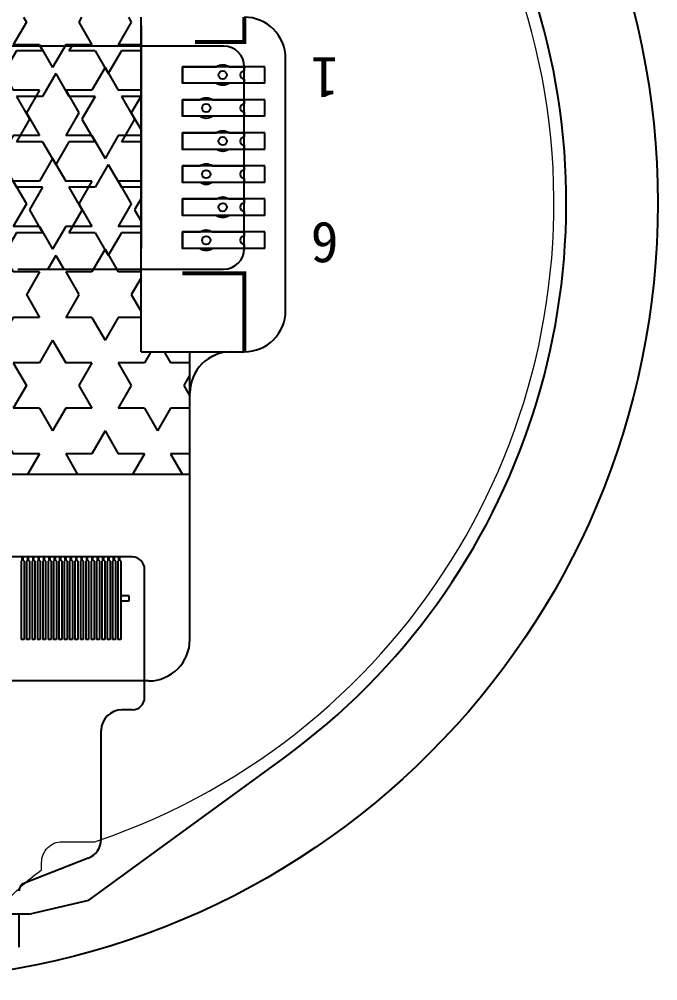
# Model space of a CAD drawing. Header units: millimetres. Extents: x 1387 to 2553, y -68 to 207.
# Drawn here: x 2493.57 to 2509.03, y 19.6 to 42.88 of the extents above; entities that cross this region are included whole.
import ezdxf

# ---------------------------------------------------------------- set-up
doc = ezdxf.new("R2010")
doc.units = ezdxf.units.MM
for name, color, linetype in [('COF', 4, 'Continuous'), ('Foam', 190, 'Continuous'), ('FPC', 42, 'Continuous'), ('Panel-1', 7, 'Continuous')]:
    doc.layers.add(name, color=color, linetype=linetype)
doc.styles.add('宋体', font='')
doc.styles.get('宋体').set_extended_font_data('SimSun')

# ---------------------------------------------------------------- blocks, each defined once
blk = doc.blocks.new('ADFATTTTT')
at = {"layer": 'Panel-1'}
for p, q in [((1701.771, 310.147, 0.218), (1706.499, 313.591, 0.218)), ((1700.32, 309.807, 0.218), (1701.771, 310.147, 0.218))]:
    blk.add_line(p, q, dxfattribs=at)
at = {"layer": 'Panel-1', "elevation": 0.218}
blk.add_lwpolyline([(1700.32, 309.807), (1693.12, 309.807)], dxfattribs=at)
at = {"layer": 'Panel-1'}
blk.add_arc((1696.72, 327.017, 0.218), 16.61, 306.0678, 233.9322, dxfattribs=at)

msp = doc.modelspace()

# ---------------------------------------------------------------- hatches: boundary and pattern name
h = msp.add_hatch()
h.set_pattern_fill('STARS', color=5, scale=0.2, angle=180, style=0)
h.set_pattern_definition([(180, (4350.8007, 71.9556), (-1e-16, -1.099852), [0.635, -0.635]), (240, (4350.8007, 71.9556), (0.9524998, -0.549926), [0.635, -0.635]), (300, (4350.4832, 71.4056), (0.9524998, 0.549926), [0.635, -0.635])])
h.paths.add_polyline_path([(2474.421, 33.928), (2482.644, 33.928), (2482.884, 33.928, -0.414214), (2483.384, 33.428), (2483.384, 31.862), (2497.702, 31.862), (2497.702, 34.828), (2496.52, 34.828), (2496.52, 42.928), (2492.952, 42.928, -0.414214), (2491.952, 43.928), (2491.952, 44.928), (2488.452, 44.928), (2488.452, 43.928, -0.414214), (2487.452, 42.928), (2474.421, 42.928, 0.139791)])
h = msp.add_hatch()
h.set_pattern_fill('STARS', color=4, scale=0.2, angle=180, style=0)
h.set_pattern_definition([(180, (4250.548, 54.2083), (-1e-16, -1.099852), [0.635, -0.635]), (240, (4250.548, 54.2083), (0.9524998, -0.549926), [0.635, -0.635]), (300, (4250.2305, 53.6584), (0.9524998, 0.549926), [0.635, -0.635])])
h.paths.add_polyline_path([(2487.857, 21.933), (2492.537, 21.933), (2492.537, 35.828, -0.414214), (2493.537, 36.828), (2496.52, 36.828), (2496.52, 42.228), (2481.352, 42.228), (2481.352, 34.628), (2486.857, 34.628, -0.414214), (2487.857, 33.628)])

# ---------------------------------------------------------------- linework, layer by layer
at = {"color": 2, "linetype": 'Continuous'}
for p, q in [((2496.52, 34.828, 2.455), (2496.52, 42.928, 2.455)), ((2500.02, 35.828, 2.455), (2500.02, 41.928, 2.455)), ((2496.52, 34.828, 2.455), (2499.02, 34.828, 2.455)), ((2497.702, 27.862, 2.455), (2497.702, 34.828, 2.455)), ((2497.702, 31.862, 2.455), (2483.384, 31.862, 2.455)), ((2496.702, 26.862, 2.455), (2484.384, 26.862, 2.455))]:
    msp.add_line(p, q, dxfattribs=at)
at = {"color": 30, "linetype": 'Continuous'}
for p, q in [((2496.52, 42.728, 2.455), (2496.52, 37.328, 2.455)), ((2498.52, 42.228, 2.455), (2481.352, 42.228, 2.455)), ((2499.02, 37.328, 2.455), (2499.02, 41.728, 2.455)), ((2493.537, 36.828, 2.455), (2498.52, 36.828, 2.455))]:
    msp.add_line(p, q, dxfattribs=at)
at = {"color": 7, "linetype": 'Continuous'}
for p, q in [((2497.52, 41.728, 2.455), (2497.52, 41.328, 2.455)), ((2499.52, 41.728, 2.455), (2497.52, 41.728, 2.455)), ((2499.52, 41.328, 2.455), (2499.52, 41.728, 2.455)), ((2499.52, 41.328, 2.455), (2497.52, 41.328, 2.455)), ((2497.52, 40.928, 2.455), (2497.52, 40.528, 2.455)), ((2499.52, 40.928, 2.455), (2497.52, 40.928, 2.455)), ((2499.52, 40.528, 2.455), (2499.52, 40.928, 2.455)), ((2499.52, 40.528, 2.455), (2497.52, 40.528, 2.455)), ((2497.52, 40.128, 2.455), (2497.52, 39.728, 2.455)), ((2499.52, 40.128, 2.455), (2497.52, 40.128, 2.455)), ((2499.52, 39.728, 2.455), (2499.52, 40.128, 2.455)), ((2499.52, 39.728, 2.455), (2497.52, 39.728, 2.455)), ((2497.52, 39.328, 2.455), (2497.52, 38.928, 2.455)), ((2499.52, 39.328, 2.455), (2497.52, 39.328, 2.455)), ((2499.52, 38.928, 2.455), (2499.52, 39.328, 2.455)), ((2499.52, 38.928, 2.455), (2497.52, 38.928, 2.455)), ((2497.52, 38.528, 2.455), (2497.52, 38.128, 2.455)), ((2499.52, 38.528, 2.455), (2497.52, 38.528, 2.455)), ((2499.52, 38.128, 2.455), (2499.52, 38.528, 2.455)), ((2499.52, 38.128, 2.455), (2497.52, 38.128, 2.455)), ((2497.52, 37.728, 2.455), (2497.52, 37.328, 2.455)), ((2499.52, 37.728, 2.455), (2497.52, 37.728, 2.455)), ((2499.52, 37.328, 2.455), (2499.52, 37.728, 2.455)), ((2499.52, 37.328, 2.455), (2497.52, 37.328, 2.455))]:
    msp.add_line(p, q, dxfattribs=at)
at = {"color": 7, "const_width": 0.1, "elevation": 2.455}
for points in [[(2497.826, 42.328), (2499.02, 42.328), (2499.02, 42.928)], [(2497.52, 36.728), (2499.02, 36.728), (2499.02, 34.828)]]:
    msp.add_lwpolyline(points, dxfattribs=at)
at = {"color": 4, "linetype": 'Continuous'}
msp.add_circle((2490.202, 38.429, 2.674), 18.825, dxfattribs=at)
at = {"color": 30, "linetype": 'Continuous'}
for centre in [(2498.498, 41.528, 2.455), (2498.498, 39.928, 2.455), (2498.498, 38.328, 2.455)]:
    msp.add_circle(centre, 0.1, dxfattribs=at)
at = {"color": 2, "linetype": 'Continuous'}
for centre, start, end in [((2499.02, 41.928, 2.455), 0, 90), ((2499.02, 35.828, 2.455), 270, 0), ((2498.702, 33.828, 2.455), 90, 180), ((2496.702, 27.862, 2.455), 270, 0)]:
    msp.add_arc(centre, 1, start, end, dxfattribs=at)
at = {"color": 30, "linetype": 'Continuous'}
for centre, start, end in [((2498.52, 41.728, 2.455), 0, 90), ((2498.52, 37.328, 2.455), 270, 0)]:
    msp.add_arc(centre, 0.5, start, end, dxfattribs=at)
at = {"layer": 'COF'}
for p, q in [((2496.307, 29.862, 2.455), (2491.807, 29.862, 2.455)), ((2493.647, 29.782, 2.455), (2493.647, 29.862, 2.455)), ((2493.647, 29.862, 2.455), (2493.667, 29.862, 2.455)), ((2493.667, 29.782, 2.455), (2493.667, 29.862, 2.455)), ((2493.777, 29.782, 2.455), (2493.777, 29.862, 2.455)), ((2493.777, 29.862, 2.455), (2493.797, 29.862, 2.455)), ((2493.797, 29.782, 2.455), (2493.797, 29.862, 2.455)), ((2493.907, 29.782, 2.455), (2493.907, 29.862, 2.455)), ((2493.907, 29.862, 2.455), (2493.927, 29.862, 2.455)), ((2493.927, 29.782, 2.455), (2493.927, 29.862, 2.455)), ((2494.037, 29.782, 2.455), (2494.037, 29.862, 2.455)), ((2494.037, 29.862, 2.455), (2494.057, 29.862, 2.455)), ((2494.057, 29.782, 2.455), (2494.057, 29.862, 2.455)), ((2494.167, 29.782, 2.455), (2494.167, 29.862, 2.455)), ((2494.167, 29.862, 2.455), (2494.187, 29.862, 2.455)), ((2494.187, 29.782, 2.455), (2494.187, 29.862, 2.455)), ((2494.297, 29.782, 2.455), (2494.297, 29.862, 2.455)), ((2494.297, 29.862, 2.455), (2494.317, 29.862, 2.455)), ((2494.317, 29.782, 2.455), (2494.317, 29.862, 2.455)), ((2494.427, 29.782, 2.455), (2494.427, 29.862, 2.455)), ((2494.427, 29.862, 2.455), (2494.447, 29.862, 2.455)), ((2494.447, 29.782, 2.455), (2494.447, 29.862, 2.455)), ((2494.557, 29.782, 2.455), (2494.557, 29.862, 2.455)), ((2494.557, 29.862, 2.455), (2494.577, 29.862, 2.455)), ((2494.577, 29.782, 2.455), (2494.577, 29.862, 2.455)), ((2494.687, 29.782, 2.455), (2494.687, 29.862, 2.455)), ((2494.687, 29.862, 2.455), (2494.707, 29.862, 2.455)), ((2494.707, 29.782, 2.455), (2494.707, 29.862, 2.455)), ((2494.817, 29.782, 2.455), (2494.817, 29.862, 2.455)), ((2494.817, 29.862, 2.455), (2494.837, 29.862, 2.455)), ((2494.837, 29.782, 2.455), (2494.837, 29.862, 2.455)), ((2494.947, 29.782, 2.455), (2494.947, 29.862, 2.455)), ((2494.947, 29.862, 2.455), (2494.967, 29.862, 2.455)), ((2494.967, 29.782, 2.455), (2494.967, 29.862, 2.455)), ((2495.077, 29.782, 2.455), (2495.077, 29.862, 2.455)), ((2495.077, 29.862, 2.455), (2495.097, 29.862, 2.455)), ((2495.097, 29.782, 2.455), (2495.097, 29.862, 2.455)), ((2495.207, 29.782, 2.455), (2495.207, 29.862, 2.455)), ((2495.207, 29.862, 2.455), (2495.227, 29.862, 2.455)), ((2495.227, 29.782, 2.455), (2495.227, 29.862, 2.455)), ((2495.337, 29.782, 2.455), (2495.337, 29.862, 2.455)), ((2495.337, 29.862, 2.455), (2495.357, 29.862, 2.455)), ((2495.357, 29.782, 2.455), (2495.357, 29.862, 2.455)), ((2495.467, 29.782, 2.455), (2495.467, 29.862, 2.455)), ((2495.467, 29.862, 2.455), (2495.487, 29.862, 2.455)), ((2495.487, 29.782, 2.455), (2495.487, 29.862, 2.455)), ((2495.597, 29.782, 2.455), (2495.597, 29.862, 2.455)), ((2495.597, 29.862, 2.455), (2495.617, 29.862, 2.455)), ((2495.617, 29.782, 2.455), (2495.617, 29.862, 2.455)), ((2495.727, 29.782, 2.455), (2495.727, 29.862, 2.455)), ((2495.727, 29.862, 2.455), (2495.747, 29.862, 2.455)), ((2495.747, 29.782, 2.455), (2495.747, 29.862, 2.455)), ((2495.857, 29.782, 2.455), (2495.857, 29.862, 2.455)), ((2495.857, 29.862, 2.455), (2495.877, 29.862, 2.455)), ((2495.877, 29.782, 2.455), (2495.877, 29.862, 2.455)), ((2495.987, 29.782, 2.455), (2495.987, 29.862, 2.455)), ((2495.987, 29.862, 2.455), (2496.007, 29.862, 2.455)), ((2496.007, 29.782, 2.455), (2496.007, 29.862, 2.455)), ((2493.647, 29.782, 2.455), (2493.622, 29.762, 2.455)), ((2493.622, 29.762, 2.455), (2493.622, 27.862, 2.455)), ((2493.667, 29.782, 2.455), (2493.692, 29.762, 2.455)), ((2493.692, 29.762, 2.455), (2493.692, 27.862, 2.455)), ((2493.777, 29.782, 2.455), (2493.752, 29.762, 2.455)), ((2493.752, 29.762, 2.455), (2493.752, 27.862, 2.455)), ((2493.797, 29.782, 2.455), (2493.822, 29.762, 2.455)), ((2493.822, 29.762, 2.455), (2493.822, 27.862, 2.455)), ((2493.907, 29.782, 2.455), (2493.882, 29.762, 2.455)), ((2493.882, 29.762, 2.455), (2493.882, 27.862, 2.455)), ((2493.927, 29.782, 2.455), (2493.952, 29.762, 2.455)), ((2493.952, 29.762, 2.455), (2493.952, 27.862, 2.455)), ((2494.037, 29.782, 2.455), (2494.012, 29.762, 2.455)), ((2494.012, 29.762, 2.455), (2494.012, 27.862, 2.455)), ((2494.057, 29.782, 2.455), (2494.082, 29.762, 2.455)), ((2494.082, 29.762, 2.455), (2494.082, 27.862, 2.455)), ((2494.167, 29.782, 2.455), (2494.142, 29.762, 2.455)), ((2494.142, 29.762, 2.455), (2494.142, 27.862, 2.455)), ((2494.187, 29.782, 2.455), (2494.212, 29.762, 2.455)), ((2494.212, 29.762, 2.455), (2494.212, 27.862, 2.455)), ((2494.297, 29.782, 2.455), (2494.272, 29.762, 2.455)), ((2494.272, 29.762, 2.455), (2494.272, 27.862, 2.455)), ((2494.317, 29.782, 2.455), (2494.342, 29.762, 2.455)), ((2494.342, 29.762, 2.455), (2494.342, 27.862, 2.455)), ((2494.427, 29.782, 2.455), (2494.402, 29.762, 2.455)), ((2494.402, 29.762, 2.455), (2494.402, 27.862, 2.455)), ((2494.447, 29.782, 2.455), (2494.472, 29.762, 2.455)), ((2494.472, 29.762, 2.455), (2494.472, 27.862, 2.455)), ((2494.557, 29.782, 2.455), (2494.532, 29.762, 2.455)), ((2494.532, 29.762, 2.455), (2494.532, 27.862, 2.455)), ((2494.577, 29.782, 2.455), (2494.602, 29.762, 2.455)), ((2494.602, 29.762, 2.455), (2494.602, 27.862, 2.455)), ((2494.687, 29.782, 2.455), (2494.662, 29.762, 2.455)), ((2494.662, 29.762, 2.455), (2494.662, 27.862, 2.455)), ((2494.707, 29.782, 2.455), (2494.732, 29.762, 2.455)), ((2494.732, 29.762, 2.455), (2494.732, 27.862, 2.455)), ((2494.817, 29.782, 2.455), (2494.792, 29.762, 2.455)), ((2494.792, 29.762, 2.455), (2494.792, 27.862, 2.455)), ((2494.837, 29.782, 2.455), (2494.862, 29.762, 2.455)), ((2494.862, 29.762, 2.455), (2494.862, 27.862, 2.455)), ((2494.947, 29.782, 2.455), (2494.922, 29.762, 2.455)), ((2494.922, 29.762, 2.455), (2494.922, 27.862, 2.455)), ((2494.967, 29.782, 2.455), (2494.992, 29.762, 2.455)), ((2494.992, 29.762, 2.455), (2494.992, 27.862, 2.455)), ((2495.077, 29.782, 2.455), (2495.052, 29.762, 2.455)), ((2495.052, 29.762, 2.455), (2495.052, 27.862, 2.455)), ((2495.097, 29.782, 2.455), (2495.122, 29.762, 2.455)), ((2495.122, 29.762, 2.455), (2495.122, 27.862, 2.455)), ((2495.207, 29.782, 2.455), (2495.182, 29.762, 2.455)), ((2495.182, 29.762, 2.455), (2495.182, 27.862, 2.455)), ((2495.227, 29.782, 2.455), (2495.252, 29.762, 2.455)), ((2495.252, 29.762, 2.455), (2495.252, 27.862, 2.455)), ((2495.337, 29.782, 2.455), (2495.312, 29.762, 2.455)), ((2495.312, 29.762, 2.455), (2495.312, 27.862, 2.455)), ((2495.357, 29.782, 2.455), (2495.382, 29.762, 2.455)), ((2495.382, 29.762, 2.455), (2495.382, 27.862, 2.455)), ((2495.467, 29.782, 2.455), (2495.442, 29.762, 2.455)), ((2495.442, 29.762, 2.455), (2495.442, 27.862, 2.455)), ((2495.487, 29.782, 2.455), (2495.512, 29.762, 2.455)), ((2495.512, 29.762, 2.455), (2495.512, 27.862, 2.455)), ((2495.597, 29.782, 2.455), (2495.572, 29.762, 2.455)), ((2495.572, 29.762, 2.455), (2495.572, 27.862, 2.455)), ((2495.617, 29.782, 2.455), (2495.642, 29.762, 2.455)), ((2495.642, 29.762, 2.455), (2495.642, 27.862, 2.455)), ((2495.727, 29.782, 2.455), (2495.702, 29.762, 2.455)), ((2495.702, 29.762, 2.455), (2495.702, 27.862, 2.455)), ((2495.747, 29.782, 2.455), (2495.772, 29.762, 2.455)), ((2495.772, 29.762, 2.455), (2495.772, 27.862, 2.455)), ((2495.857, 29.782, 2.455), (2495.832, 29.762, 2.455)), ((2495.832, 29.762, 2.455), (2495.832, 27.862, 2.455)), ((2495.877, 29.782, 2.455), (2495.902, 29.762, 2.455)), ((2495.902, 29.762, 2.455), (2495.902, 27.862, 2.455)), ((2495.987, 29.782, 2.455), (2495.962, 29.762, 2.455)), ((2495.962, 29.762, 2.455), (2495.962, 27.862, 2.455)), ((2496.007, 29.782, 2.455), (2496.032, 29.762, 2.455)), ((2496.032, 29.762, 2.455), (2496.032, 27.862, 2.455)), ((2496.607, 26.689, 2.455), (2496.607, 29.562, 2.455)), ((2496.232, 28.922, 2.455), (2496.032, 28.922, 2.455)), ((2496.232, 28.802, 2.455), (2496.232, 28.922, 2.455)), ((2496.032, 28.802, 2.455), (2496.232, 28.802, 2.455)), ((2493.692, 27.862, 2.455), (2493.622, 27.862, 2.455)), ((2493.822, 27.862, 2.455), (2493.752, 27.862, 2.455)), ((2493.952, 27.862, 2.455), (2493.882, 27.862, 2.455)), ((2494.082, 27.862, 2.455), (2494.012, 27.862, 2.455)), ((2494.212, 27.862, 2.455), (2494.142, 27.862, 2.455)), ((2494.342, 27.862, 2.455), (2494.272, 27.862, 2.455)), ((2494.472, 27.862, 2.455), (2494.402, 27.862, 2.455)), ((2494.602, 27.862, 2.455), (2494.532, 27.862, 2.455)), ((2494.732, 27.862, 2.455), (2494.662, 27.862, 2.455)), ((2494.862, 27.862, 2.455), (2494.792, 27.862, 2.455)), ((2494.992, 27.862, 2.455), (2494.922, 27.862, 2.455)), ((2495.122, 27.862, 2.455), (2495.052, 27.862, 2.455)), ((2495.252, 27.862, 2.455), (2495.182, 27.862, 2.455)), ((2495.382, 27.862, 2.455), (2495.312, 27.862, 2.455)), ((2495.512, 27.862, 2.455), (2495.442, 27.862, 2.455)), ((2495.642, 27.862, 2.455), (2495.572, 27.862, 2.455)), ((2495.772, 27.862, 2.455), (2495.702, 27.862, 2.455)), ((2495.902, 27.862, 2.455), (2495.832, 27.862, 2.455)), ((2496.032, 27.862, 2.455), (2495.962, 27.862, 2.455)), ((2496.607, 26.462, 2.455), (2496.607, 26.689, 2.455)), ((2496.307, 26.162, 2.455), (2496.057, 26.162, 2.455)), ((2495.557, 23.034, 2.455), (2495.557, 25.662, 2.455)), ((2495.238, 22.568, 2.455), (2493.7, 21.97, 2.455)), ((2493.572, 20.419, 2.54), (2493.572, 21.219, 2.455)), ((2493.572, 20.419, 2.455), (2493.572, 21.109, 2.455))]:
    msp.add_line(p, q, dxfattribs=at)
for centre, radius, start, end in [((2496.307, 29.562, 2.455), 0.3, 0, 90), ((2496.307, 26.462, 2.455), 0.3, 270, 0), ((2496.057, 25.662, 2.455), 0.5, 90, 180), ((2495.057, 23.034, 2.455), 0.5, 291.2154, 0), ((2493.772, 21.784, 2.455), 0.2, 111.2154, 180)]:
    msp.add_arc(centre, radius, start, end, dxfattribs=at)
at = {"layer": 'Foam', "lineweight": 0, "elevation": 2.455}
msp.add_lwpolyline([(2486.293, 22.289, -0.050026), (2487.086, 21.589), (2493.319, 21.589, -0.050032), (2494.113, 22.289), (2494.113, 22.469, -0.414214), (2494.613, 22.969), (2495.402, 22.969, -0.004281), (2495.488, 22.999, 6.005166), (2484.917, 22.999, -0.004281), (2485.003, 22.969), (2485.792, 22.969, -0.414214), (2486.292, 22.469), (2486.292, 22.289)], format="xyb", dxfattribs=at)
at = {"layer": 'FPC', "color": 30, "elevation": 2.455}
for points in [[(2499.02, 41.428), (2499.02, 41.328), (2498.648, 41.328, -0.333333), (2498.348, 41.328), (2497.52, 41.328), (2497.52, 41.728), (2498.348, 41.728, -0.333333), (2498.648, 41.728), (2499.02, 41.728), (2499.02, 41.628, 1)], [(2499.02, 40.628), (2499.02, 40.528), (2498.248, 40.528, -0.333333), (2497.948, 40.528), (2497.52, 40.528), (2497.52, 40.928), (2497.948, 40.928, -0.333333), (2498.248, 40.928), (2499.02, 40.928), (2499.02, 40.828, 1)], [(2499.02, 39.828), (2499.02, 39.728), (2498.648, 39.728, -0.333333), (2498.348, 39.728), (2497.52, 39.728), (2497.52, 40.128), (2498.348, 40.128, -0.333333), (2498.648, 40.128), (2499.02, 40.128), (2499.02, 40.028, 1)], [(2499.02, 39.028), (2499.02, 38.928), (2498.248, 38.928, -0.333333), (2497.948, 38.928), (2497.52, 38.928), (2497.52, 39.328), (2497.948, 39.328, -0.333333), (2498.248, 39.328), (2499.02, 39.328), (2499.02, 39.228, 1)], [(2499.02, 38.228), (2499.02, 38.128), (2498.648, 38.128, -0.333333), (2498.348, 38.128), (2497.52, 38.128), (2497.52, 38.528), (2498.348, 38.528, -0.333333), (2498.648, 38.528), (2499.02, 38.528), (2499.02, 38.428, 1)], [(2499.02, 37.428), (2499.02, 37.328), (2498.248, 37.328, -0.333333), (2497.948, 37.328), (2497.52, 37.328), (2497.52, 37.728), (2497.948, 37.728, -0.333333), (2498.248, 37.728), (2499.02, 37.728), (2499.02, 37.628, 1)]]:
    msp.add_lwpolyline(points, format="xyb", close=True, dxfattribs=at)
at = {"layer": 'FPC', "color": 30}
for centre in [(2498.098, 40.728, 2.455), (2498.098, 39.128, 2.455), (2498.098, 37.528, 2.455)]:
    msp.add_circle(centre, 0.1, dxfattribs=at)

# ---------------------------------------------------------------- block references
at = {"layer": 'Panel-1'}
msp.add_blockref('ADFATTTTT', (793.482, -288.588, 2.237), dxfattribs=at)

# ---------------------------------------------------------------- texts
at = {"char_height": 0.991, "width": 1.68389, "attachment_point": 1, "rotation": 180, "style": '宋体'}
for s, insert in [('1', (2501.301, 40.967, -2.892)), ('6', (2501.301, 36.967, -2.892))]:
    msp.add_mtext(s, dxfattribs=dict(at, insert=insert))

doc.saveas('drawing.dxf')
